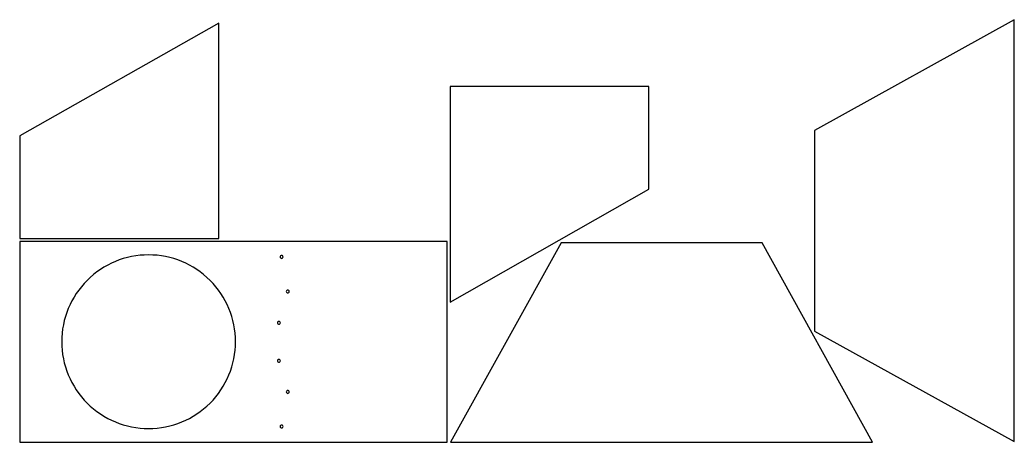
# Model space of a CAD drawing. Extents: x 0.1 to 91.7, y 0.1 to 39.
import ezdxf

# ---------------------------------------------------------------- set-up
doc = ezdxf.new("R2010")
doc.units = 0
doc.layers.get('0').update_dxf_attribs({"linetype": 'CONTINUOUS'})

msp = doc.modelspace()

# ---------------------------------------------------------------- linework, layer by layer
for points in [[(0.125, 18.885), (18.438, 18.885), (18.438, 38.739), (0.125, 28.332)], [(73.294, 28.85), (73.294, 10.35), (91.661, 0.169), (91.661, 39.031)], [(58.044, 32.879), (39.731, 32.879), (39.731, 13.024), (58.044, 23.431)], [(39.475, 0.125), (39.475, 18.625), (0.125, 18.625), (0.125, 0.125)], [(68.456, 18.492), (49.956, 18.492), (39.775, 0.125), (78.637, 0.125)]]:
    msp.add_lwpolyline(points, close=True)
for points in [[(3.975, 9.375, 0.414214), (11.975, 1.375, 0.414214), (19.975, 9.375, 0.414214), (11.975, 17.375, 0.414214)], [(24.092, 17.188, 0.414214), (24.225, 17.055, 0.414214), (24.358, 17.188, 0.414214), (24.225, 17.321, 0.414214)], [(24.654, 14, 0.414214), (24.788, 13.867, 0.414214), (24.921, 14, 0.414214), (24.788, 14.133, 0.414214)], [(23.842, 11.125, 0.414214), (23.975, 10.992, 0.414214), (24.108, 11.125, 0.414214), (23.975, 11.258, 0.414214)], [(23.842, 7.625, 0.414214), (23.975, 7.492, 0.414214), (24.108, 7.625, 0.414214), (23.975, 7.758, 0.414214)], [(24.654, 4.75, 0.414214), (24.788, 4.617, 0.414214), (24.921, 4.75, 0.414214), (24.788, 4.883, 0.414214)], [(24.092, 1.562, 0.414214), (24.225, 1.43, 0.414214), (24.358, 1.562, 0.414214), (24.225, 1.696, 0.414214)]]:
    msp.add_lwpolyline(points, format="xyb", close=True)

doc.saveas('drawing.dxf')
